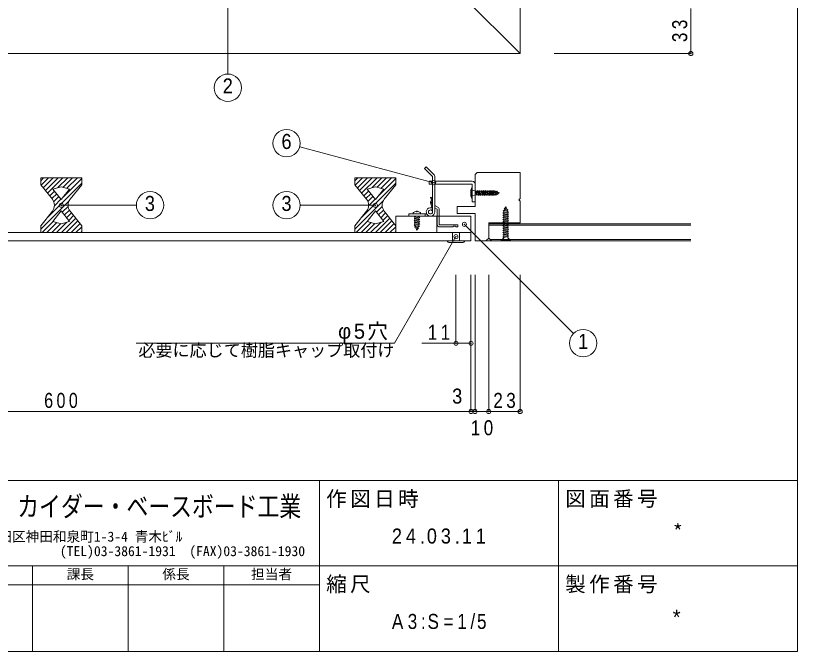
# Model space of a CAD drawing. Units: millimetres at full size, sheet at 1:5. Extents: x -5004 to 1000, y -688 to 1033.
# Drawn here: x 428 to 1000, y -688 to -222 of the extents above; entities that cross this region are included whole.
import ezdxf
from ezdxf.enums import TextEntityAlignment as Align

# ---------------------------------------------------------------- set-up
doc = ezdxf.new("R2010")
doc.units = ezdxf.units.MM
doc.header["$LTSCALE"] = 5
doc.header["$PDMODE"] = 32
doc.header["$PDSIZE"] = 3
doc.linetypes.add('DASHED1', pattern=[1.8, 1.2, -0.6])
for name, color, linetype, lineweight in [('2-0_ＫＢ製品', 2, 'DASHED1', 9), ('2-1_躯体', 3, 'Continuous', 9), ('2-2_ハッチ', 7, 'Continuous', 9), ('2-3_寸法', 4, 'Continuous', 9), ('2-4_引出線字', 4, 'Continuous', 9), ('2-5_文字', 7, 'Continuous', 9), ('2-8_他製品', 7, 'Continuous', 9), ('2-9_他製品', 7, 'Continuous', 9), ('2-A_ベース', 3, 'Continuous', 9), ('2-B_2-Bﾚｲﾔ', 7, 'Continuous', 9), ('F-0_図面枠', 6, 'Continuous', 9), ('F-5_F-5ﾚｲﾔ', 7, 'Continuous', 9)]:
    doc.layers.add(name, color=color, linetype=linetype, lineweight=lineweight)
doc.styles.add('HG創英角ｺﾞｼｯｸUB', font='')
doc.styles.add('HGｺﾞｼｯｸM', font='')
doc.styles.add('ＭＳ ゴシック', font='')
doc.styles.get('HG創英角ｺﾞｼｯｸUB').set_extended_font_data('HG創英角ｺﾞｼｯｸUB')
doc.styles.get('HGｺﾞｼｯｸM').set_extended_font_data('HGｺﾞｼｯｸM')
doc.styles.get('ＭＳ ゴシック').set_extended_font_data('MS Gothic')

# ---------------------------------------------------------------- blocks, each defined once
blk = doc.blocks.new('軽天フレキ3.5×25')
at = {"layer": '2-B_2-Bﾚｲﾔ'}
for p, q in [((-9.782, -1.065), (-10.462, 0.848)), ((-9.7, 1.164), (-9.02, -1.38)), ((-7.227, 1.532), (-8.153, 1.532)), ((-5.637, 1.532), (-6.563, 1.532)), ((-4.047, 1.532), (-4.973, 1.532)), ((-2.457, 1.532), (-3.383, 1.532)), ((-1.793, 1.532), (-0.867, 1.532)), ((-0.203, 1.532), (0.723, 1.532)), ((1.387, 1.532), (2.313, 1.532)), ((2.977, 1.532), (3.903, 1.532)), ((4.567, 1.532), (5.493, 1.532)), ((6.157, 1.532), (7.083, 1.532)), ((7.747, 1.532), (8.673, 1.532)), ((9.337, 1.532), (10.319, 1.532)), ((12.319, 3.532), (10.319, 1.532)), ((12.319, -3.468), (12.319, 3.532)), ((12.319, 3.532), (12.569, 3.532)), ((12.569, -3.468), (12.569, 3.532)), ((-6.432, -1.468), (-7.358, -1.468)), ((-4.842, -1.468), (-5.768, -1.468)), ((-3.252, -1.468), (-4.178, -1.468)), ((-1.662, -1.468), (-2.588, -1.468)), ((-0.998, -1.468), (-0.072, -1.468)), ((0.592, -1.468), (1.518, -1.468)), ((2.182, -1.468), (3.108, -1.468)), ((3.772, -1.468), (4.698, -1.468)), ((5.362, -1.468), (6.288, -1.468)), ((6.952, -1.468), (7.878, -1.468)), ((8.542, -1.468), (9.468, -1.468)), ((10.132, -1.468), (10.319, -1.468)), ((12.319, -3.468), (10.319, -1.468)), ((12.569, -3.468), (12.319, -3.468))]:
    blk.add_line(p, q, dxfattribs=at)
for points in [[(-8.022, -1.468), (-9.02, -1.38), (-9.31, -1.883), (-9.782, -1.065), (-10.747, -0.665), (-11.037, -1.167), (-11.51, -0.349), (-12.431, 0.032), (-10.462, 0.848), (-9.99, 1.666), (-9.7, 1.164), (-8.817, 1.532)], [(-11.51, -0.349), (-11.297, 0.187), (-10.747, -0.665)]]:
    blk.add_lwpolyline(points, dxfattribs=at)
for points in [[(-8.485, 2.107), (-8.817, 1.532), (-8.022, -1.468), (-7.69, -2.043), (-7.358, -1.468), (-8.153, 1.532)], [(-6.895, 2.107), (-7.227, 1.532), (-6.432, -1.468), (-6.1, -2.043), (-5.768, -1.468), (-6.563, 1.532)], [(-5.305, 2.107), (-5.637, 1.532), (-4.842, -1.468), (-4.51, -2.043), (-4.178, -1.468), (-4.973, 1.532)], [(-3.715, 2.107), (-4.047, 1.532), (-3.252, -1.468), (-2.92, -2.043), (-2.588, -1.468), (-3.383, 1.532)], [(-2.125, 2.107), (-2.457, 1.532), (-1.662, -1.468), (-1.33, -2.043), (-0.998, -1.468), (-1.793, 1.532)], [(-0.535, 2.107), (-0.867, 1.532), (-0.072, -1.468), (0.26, -2.043), (0.592, -1.468), (-0.203, 1.532)], [(1.055, 2.107), (0.723, 1.532), (1.518, -1.468), (1.85, -2.043), (2.182, -1.468), (1.387, 1.532)], [(2.645, 2.107), (2.313, 1.532), (3.108, -1.468), (3.44, -2.043), (3.772, -1.468), (2.977, 1.532)], [(4.235, 2.107), (3.903, 1.532), (4.698, -1.468), (5.03, -2.043), (5.362, -1.468), (4.567, 1.532)], [(5.825, 2.107), (5.493, 1.532), (6.288, -1.468), (6.62, -2.043), (6.952, -1.468), (6.157, 1.532)], [(7.415, 2.107), (7.083, 1.532), (7.878, -1.468), (8.21, -2.043), (8.542, -1.468), (7.747, 1.532)], [(9.005, 2.107), (8.673, 1.532), (9.468, -1.468), (9.8, -2.043), (10.132, -1.468), (9.337, 1.532)]]:
    blk.add_lwpolyline(points, close=True, dxfattribs=at)

msp = doc.modelspace()

# ---------------------------------------------------------------- linework, layer by layer
at = {"layer": '2-0_ＫＢ製品', "linetype": 'Continuous'}
for p, q in [((161, -381), (761, -381)), ((761, -387), (761, -381)), ((161, -387), (761, -387))]:
    msp.add_line(p, q, dxfattribs=at)
at = {"layer": '2-0_ＫＢ製品'}
for p, q in [((747.5, -387), (747.5, -381)), ((752.5, -387), (752.5, -381))]:
    msp.add_line(p, q, dxfattribs=at)
at = {"layer": '2-1_躯体'}
for p, q in [((706, -369), (706, -381)), ((761, -369), (706, -369)), ((736, -369), (736, -381)), ((761, -381), (761, -369)), ((774, -385), (774, -374.5)), ((922, -374.5), (774, -374.5)), ((922, -375.5), (774, -375.5)), ((716, -381), (761, -381)), ((774, -385), (776, -387)), ((922, -386), (775, -386)), ((776, -387), (922, -387))]:
    msp.add_line(p, q, dxfattribs=at)
at = {"layer": '2-2_ハッチ'}
for p, q in [((446, -343.059), (448.059, -341)), ((446.264, -346.331), (451.595, -341)), ((447.831, -348.299), (455.13, -341)), ((449.399, -350.267), (458.666, -341)), ((450.967, -352.235), (462.201, -341)), ((458.591, -348.145), (465.737, -341)), ((462.398, -347.875), (469.272, -341)), ((462.806, -354.538), (476, -341.343)), ((465.186, -348.622), (472.808, -341)), ((676, -343.059), (678.059, -341)), ((676.264, -346.331), (681.595, -341)), ((677.831, -348.299), (685.13, -341)), ((679.399, -350.267), (688.666, -341)), ((680.967, -352.235), (692.201, -341)), ((688.591, -348.145), (695.737, -341)), ((692.398, -347.875), (699.272, -341)), ((692.806, -354.538), (706, -341.343)), ((695.186, -348.622), (702.808, -341)), ((450.392, -370.487), (476, -344.879)), ((680.392, -370.487), (706, -344.879)), ((452.534, -354.202), (456.093, -350.644)), ((454.102, -356.17), (457.66, -352.612)), ((455.473, -358.335), (459.228, -354.58)), ((682.534, -354.202), (686.093, -350.644)), ((684.102, -356.17), (687.66, -352.612)), ((685.473, -358.335), (689.228, -354.58)), ((446, -378.415), (466.97, -357.444)), ((455.991, -361.352), (460.796, -356.548)), ((676, -378.415), (696.97, -357.444)), ((685.991, -361.352), (690.796, -356.548)), ((461.778, -366.172), (466.057, -361.893)), ((463.346, -368.14), (466.955, -364.53)), ((691.778, -366.172), (696.057, -361.893)), ((693.346, -368.14), (696.955, -364.53)), ((461.092, -381), (471.607, -370.485)), ((464.913, -370.108), (468.471, -366.55)), ((466.481, -372.076), (470.039, -368.518)), ((691.092, -381), (701.607, -370.485)), ((694.913, -370.108), (698.471, -366.55)), ((696.481, -372.076), (700.039, -368.518)), ((446.95, -381), (455.046, -372.905)), ((450.486, -381), (457.834, -373.652)), ((454.021, -381), (460.622, -374.399)), ((457.557, -381), (465.175, -373.381)), ((464.628, -381), (473.174, -372.453)), ((468.163, -381), (474.742, -374.421)), ((471.699, -381), (476, -376.699)), ((676.95, -381), (685.046, -372.905)), ((680.486, -381), (687.834, -373.652)), ((684.021, -381), (690.622, -374.399)), ((687.557, -381), (695.175, -373.381)), ((694.628, -381), (703.174, -372.453)), ((698.163, -381), (704.742, -374.421)), ((701.699, -381), (706, -376.699)), ((475.234, -381), (476, -380.234)), ((705.234, -381), (706, -380.234))]:
    msp.add_line(p, q, dxfattribs=at)
at = {"layer": '2-3_寸法'}
for p, q in [((922, -217), (922, -250)), ((922, -250), (822, -250)), ((750, -462), (750, -412)), ((761, -462), (761, -412)), ((764, -512), (764, -412)), ((774, -512), (774, -412)), ((797, -412), (797, -512)), ((761, -462), (725, -462)), ((761, -512), (761, -462)), ((161, -512), (761, -512)), ((761, -512), (764, -512)), ((764, -512), (774, -512)), ((774, -512), (797, -512))]:
    msp.add_line(p, q, dxfattribs=at)
for p in [(922, -250), (750, -462), (761, -462), (761, -512), (764, -512), (774, -512), (797, -512)]:
    msp.add_point(p, dxfattribs=at)
at = {"layer": '2-4_引出線字'}
for p, q in [((583, -265), (583, -181.5)), ((733.7, -344.5), (635.659, -318.23)), ((461, -361), (516, -361)), ((691, -361), (636, -361)), ((756.2, -375), (836.129, -454.929)), ((750, -384), (704.967, -462)), ((515.736, -462), (704.967, -462))]:
    msp.add_line(p, q, dxfattribs=at)
for centre in [(583, -275), (626, -315.642), (526, -361), (626, -361), (843.2, -462)]:
    msp.add_circle(centre, 10, dxfattribs=at)
for p in [(733.7, -344.5), (461, -361), (691, -361), (756.2, -375), (750, -384), (797, -512)]:
    msp.add_point(p, dxfattribs=at)
at = {"layer": '2-8_他製品'}
for p, q in [((446, -341), (446, -346)), ((446, -341), (476, -341)), ((476, -346), (476, -341)), ((676, -341), (676, -346)), ((676, -341), (706, -341)), ((706, -346), (706, -341)), ((446, -346), (454.475, -356.638)), ((476, -346), (467.525, -356.638)), ((676, -346), (684.475, -356.638)), ((706, -346), (697.525, -356.638)), ((730.5, -343.5), (730.5, -345.5)), ((732.9, -343.5), (730.5, -343.5)), ((730.5, -345.5), (732.9, -345.5)), ((762, -343.5), (734.5, -343.5)), ((734.5, -345.5), (762, -345.5)), ((762, -358.5), (762, -345.5)), ((764, -345.5), (764, -358.5)), ((762, -358.5), (764, -358.5)), ((446, -376), (454.475, -365.362)), ((476, -376), (467.525, -365.362)), ((676, -376), (684.475, -365.362)), ((706, -376), (697.525, -365.362)), ((446, -376), (446, -381)), ((476, -381), (476, -376)), ((676, -376), (676, -381)), ((706, -381), (706, -376)), ((446, -381), (476, -381)), ((676, -381), (706, -381)), ((743.5, -387), (756.5, -387)), ((754.627, -388.3), (745.373, -388.3)), ((776, -387), (772, -387))]:
    msp.add_line(p, q, dxfattribs=at)
for points in [[(461, -347.5), (454.892, -349.137), (461, -356.804)], [(461, -347.5), (467.108, -349.137), (461, -356.804)], [(691, -347.5), (684.892, -349.137), (691, -356.804)], [(691, -347.5), (697.108, -349.137), (691, -356.804)], [(461, -374.5), (454.892, -372.863), (461, -365.196)], [(461, -374.5), (467.108, -372.863), (461, -365.196)], [(691, -374.5), (684.892, -372.863), (691, -365.196)], [(691, -374.5), (697.108, -372.863), (691, -365.196)]]:
    msp.add_lwpolyline(points, dxfattribs=at)
for centre, radius, start, end in [((762, -345.5), 2, 0, 90), ((449, -361), 7, 321.45744, 38.54256), ((473, -361), 7, 141.45744, 218.54256), ((679, -361), 7, 321.45744, 38.54256), ((703, -361), 7, 141.45744, 218.54256), ((745.373, -386.3), 2, 200.48732, 270), ((754.627, -386.3), 2, 270, 339.51268)]:
    msp.add_arc(centre, radius, start, end, dxfattribs=at)
at = {"layer": '2-9_他製品', "lineweight": 18}
for p, q in [((728.163, -332.9), (727.031, -334.031)), ((732.9, -339.9), (727.031, -334.031)), ((733.621, -338.359), (728.163, -332.9)), ((732.9, -365.9), (732.9, -339.9)), ((734.5, -365.9), (734.5, -340.48)), ((731.433, -359.211), (732.653, -363.064)), ((732.2, -357), (731.457, -355.277)), ((732.2, -357), (731.457, -358.723)), ((732.843, -357.277), (732.1, -359)), ((732.1, -359), (732.9, -361.527)), ((732.9, -363.187), (732.126, -364.587)), ((736.73, -362.371), (734.5, -361.2)), ((736.2, -363.9), (734.5, -363.007)), ((736.2, -374.9), (736.2, -363.9)), ((728.687, -367.4), (715.4, -367.4)), ((715.4, -367.4), (715.4, -369)), ((731.4, -369), (715.4, -369)), ((727.4, -369), (727.4, -367.4)), ((747.9, -376.9), (738.2, -376.9)), ((749.9, -376.4), (747.9, -376.4)), ((747.9, -376.9), (747.9, -376.4)), ((749.9, -376.9), (749.9, -376.4)), ((751.4, -376.9), (749.9, -376.9)), ((751.4, -376.9), (751.4, -375.3))]:
    msp.add_line(p, q, dxfattribs=at)
for points in [[(732.843, -356.723), (732.1, -355), (731.457, -355.277)], [(751.4, -375.3), (737.8, -375.3), (737.8, -364.141)]]:
    msp.add_lwpolyline(points, dxfattribs=at)
msp.add_circle((731.4, -365.9), 1.5, dxfattribs=at)
for centre, radius, start, end in [((731.5, -340.48), 3, 360, 45), ((732.1, -359), 0.7, 156.67699, 197.56773), ((732.2, -357), 0.7, 336.67699, 23.32301), ((731.4, -365.9), 3.1, 61.06146, 360), ((735.8, -364.141), 2, 360, 62.3), ((738.2, -374.9), 2, 180, 270.00001)]:
    msp.add_arc(centre, radius, start, end, dxfattribs=at)
at = {"layer": '2-A_ベース'}
for p, q in [((797, 73.5), (797, -250)), ((797, -250), (751, -204)), ((797, -250), (125, -250)), ((765.5, -337), (764, -338.5)), ((765.5, -337), (797, -337)), ((764, -338.5), (764, -351)), ((765, -352), (764, -351)), ((796, -357), (797, -358)), ((797, -358), (797, -373.8)), ((751, -362), (764, -362)), ((751, -367), (751, -362)), ((751, -367), (764, -367)), ((774, -385), (774, -373.8)), ((797, -373.8), (774, -373.8))]:
    msp.add_line(p, q, dxfattribs=at)
for points in [[(796, -357), (797, -356), (797, -337)], [(765, -352), (764, -353), (764, -362)], [(774, -385), (772, -387), (764, -387), (764, -367)]]:
    msp.add_lwpolyline(points, dxfattribs=at)
at = {"layer": '2-B_2-Bﾚｲﾔ'}
for p, q in [((761.7, -348), (762, -348)), ((761.7, -348), (761.7, -356)), ((762, -348), (762, -356)), ((762, -350), (765, -350.7)), ((765, -353.3), (762, -354)), ((765, -350.7), (765.593, -350.7)), ((765, -350.7), (765, -353.3)), ((765, -353.3), (766.293, -353.3)), ((766.199, -350.7), (766.993, -350.7)), ((766.899, -353.3), (767.693, -353.3)), ((767.599, -350.7), (768.393, -350.7)), ((768.299, -353.3), (769.093, -353.3)), ((768.999, -350.7), (769.793, -350.7)), ((769.699, -353.3), (770.493, -353.3)), ((770.399, -350.7), (771.193, -350.7)), ((771.099, -353.3), (771.893, -353.3)), ((771.799, -350.7), (772.593, -350.7)), ((772.499, -353.3), (773.293, -353.3)), ((773.199, -350.7), (773.993, -350.7)), ((773.899, -353.3), (774.693, -353.3)), ((774.599, -350.7), (775.393, -350.7)), ((775.299, -353.3), (776.093, -353.3)), ((775.999, -350.7), (776.793, -350.7)), ((776.699, -353.3), (777.493, -353.3)), ((777.399, -350.7), (778.193, -350.7)), ((778.099, -353.3), (778.893, -353.3)), ((778.799, -350.7), (779.711, -351.052)), ((779.61, -352.99), (780.211, -352.741)), ((761.7, -356), (762, -356)), ((721.069, -365.524), (721.084, -365.898)), ((718.685, -366.997), (718.65, -367.4)), ((718.65, -367.4), (724.15, -367.4)), ((719.487, -369), (719.325, -369.094)), ((719.325, -369.094), (719.9, -369.426)), ((719.9, -370.352), (719.325, -370.684)), ((719.325, -370.684), (719.9, -371.016)), ((719.9, -371.942), (719.325, -372.274)), ((719.9, -369.426), (721.507, -369)), ((719.9, -369.426), (719.9, -370.352)), ((719.9, -371.016), (719.9, -371.942)), ((722.9, -369), (722.9, -369.557)), ((722.9, -370.221), (722.9, -371.147)), ((722.9, -371.811), (722.9, -372.737)), ((724.115, -366.997), (724.15, -367.4)), ((719.325, -372.274), (719.9, -372.606)), ((719.9, -373.532), (719.325, -373.864)), ((719.325, -373.864), (719.9, -374.196)), ((719.9, -375.122), (719.325, -375.454)), ((719.325, -375.454), (719.9, -375.786)), ((719.9, -372.606), (719.9, -373.532)), ((719.9, -374.196), (719.9, -375.122)), ((720.269, -376.669), (722.813, -375.989)), ((722.497, -376.752), (720.585, -377.431)), ((722.9, -373.401), (722.9, -374.327))]:
    msp.add_line(p, q, dxfattribs=at)
for points in [[(766.293, -353.3), (765.593, -350.7), (765.896, -350.175), (766.199, -350.7), (766.899, -353.3), (766.596, -353.825)], [(767.693, -353.3), (766.993, -350.7), (767.296, -350.175), (767.599, -350.7), (768.299, -353.3), (767.996, -353.825)], [(769.093, -353.3), (768.393, -350.7), (768.696, -350.175), (768.999, -350.7), (769.699, -353.3), (769.396, -353.825)], [(770.493, -353.3), (769.793, -350.7), (770.096, -350.175), (770.399, -350.7), (771.099, -353.3), (770.796, -353.825)], [(771.893, -353.3), (771.193, -350.7), (771.496, -350.175), (771.799, -350.7), (772.499, -353.3), (772.196, -353.825)], [(773.293, -353.3), (772.593, -350.7), (772.896, -350.175), (773.199, -350.7), (773.899, -353.3), (773.596, -353.825)], [(774.693, -353.3), (773.993, -350.7), (774.296, -350.175), (774.599, -350.7), (775.299, -353.3), (774.996, -353.825)], [(776.093, -353.3), (775.393, -350.7), (775.696, -350.175), (775.999, -350.7), (776.699, -353.3), (776.396, -353.825)], [(777.493, -353.3), (776.793, -350.7), (777.096, -350.175), (777.399, -350.7), (778.099, -353.3), (777.796, -353.825)], [(778.799, -350.7), (779.61, -352.99), (779.179, -353.737), (778.893, -353.3), (778.193, -350.7), (778.496, -350.175)], [(779.976, -350.593), (780.407, -351.34), (780.907, -352.453), (780.476, -353.2), (780.211, -352.741), (779.711, -351.052)]]:
    msp.add_lwpolyline(points, close=True, dxfattribs=at)
for points in [[(780.407, -351.34), (782, -352), (780.907, -352.453)], [(721.731, -365.524), (721.716, -365.898), (721.084, -365.898)], [(719.9, -371.016), (722.9, -370.221), (723.475, -369.889), (722.9, -369.557), (719.9, -370.352)], [(719.9, -372.606), (722.9, -371.811), (723.475, -371.479), (722.9, -371.147), (719.9, -371.942)], [(722.9, -374.991), (722.813, -375.989), (723.315, -376.279), (722.497, -376.752), (722.097, -377.716), (722.6, -378.006), (721.782, -378.479), (721.4, -379.4), (720.585, -377.431), (719.767, -376.959)], [(719.767, -376.959), (720.269, -376.669), (719.9, -375.786)], [(719.9, -374.196), (722.9, -373.401), (723.475, -373.069), (722.9, -372.737), (719.9, -373.532)], [(719.9, -375.786), (722.9, -374.991), (723.475, -374.659), (722.9, -374.327), (719.9, -375.122)], [(721.782, -378.479), (721.246, -378.266), (722.097, -377.716)]]:
    msp.add_lwpolyline(points, dxfattribs=at)
for centre, radius, start, end in [((770.139, -352), 9.339, 154.63876, 205.36124), ((721.4, -368.9), 3.5, 98.53957, 133.42672), ((720.866, -365.722), 0.284, 44.18718, 87.06173), ((721.934, -365.722), 0.284, 92.93827, 135.81282), ((721.4, -368.9), 3.5, 46.57328, 81.46043), ((719.681, -367.084), 1, 133.42672, 175), ((723.119, -367.084), 1, 5, 46.57328)]:
    msp.add_arc(centre, radius, start, end, dxfattribs=at)
at = {"layer": 'F-0_図面枠'}
for p, q in [((1000, -687.5), (1000, 687.5)), ((1000, -562.5), (-1000, -562.5)), ((650, -562.5), (650, -687.5)), ((825, -562.5), (825, -687.5)), ((1000, -625), (300, -625)), ((440, -625), (440, -687.5)), ((510, -625), (510, -687.5)), ((580, -625), (580, -687.5)), ((300, -638.75), (650, -638.75)), ((1000, -687.5), (-1000, -687.5))]:
    msp.add_line(p, q, dxfattribs=at)

# ---------------------------------------------------------------- block references
at = {"layer": '2-B_2-Bﾚｲﾔ', "rotation": 270}
msp.add_blockref('軽天フレキ3.5×25', (786.468, -374.431), dxfattribs=at)

# ---------------------------------------------------------------- texts
at = {"layer": '2-3_寸法', "color": 7, "style": 'HGｺﾞｼｯｸM', "width": 0.9}
msp.add_text('3', height=11, dxfattribs=at).set_placement((747.25, -509.5), align=Align.BOTTOM_LEFT)
at = {"layer": '2-3_寸法', "color": 7, "insert": (919.5, -241.625), "char_height": 11, "attachment_point": 7, "rotation": 90, "style": 'HGｺﾞｼｯｸM'}
msp.add_mtext('\\T1.36;\\W0.85;33', dxfattribs=at)
at = {"layer": '2-3_寸法', "color": 7, "char_height": 11, "attachment_point": 7, "style": 'HGｺﾞｼｯｸM'}
for s, insert in [('\\T1.36;\\W0.85;11', (729.375, -459.5)), ('\\T1.38;\\W0.8;600', (448.5, -509.5)), ('\\T1.36;\\W0.85;23', (777.375, -509.5)), ('\\T1.36;\\W0.85;10', (760.875, -529.5))]:
    msp.add_mtext(s, dxfattribs=dict(at, insert=insert))
at = {"layer": '2-5_文字', "style": 'HGｺﾞｼｯｸM', "width": 0.9}
for s, p in [('2', (579.25, -282.5)), ('6', (622.25, -323.142)), ('3', (522.25, -368.5)), ('3', (622.25, -368.5)), ('1', (839.45, -469.5))]:
    msp.add_text(s, height=11, dxfattribs=at).set_placement(p, align=Align.BOTTOM_LEFT)
at = {"layer": '2-5_文字', "style": 'HGｺﾞｼｯｸM'}
msp.add_text('必要に応じて樹脂キャップ取付け', height=9.164, dxfattribs=at).set_placement((517.467, -474.5), align=Align.BOTTOM_LEFT)
at = {"layer": '2-5_文字', "insert": (663.717, -462), "char_height": 11, "attachment_point": 7, "style": 'HGｺﾞｼｯｸM'}
msp.add_mtext('\\T1.21;φ5穴', dxfattribs=at)
at = {"layer": 'F-5_F-5ﾚｲﾔ', "style": 'HG創英角ｺﾞｼｯｸUB', "width": 0.8}
msp.add_text('カイダー・ベースボード工業', height=14.66, dxfattribs=at).set_placement((428.75, -593.125), align=Align.BOTTOM_LEFT)
at = {"layer": 'F-5_F-5ﾚｲﾔ'}
for s, height, style, p in [('*', 11, 'ＭＳ ゴシック', (908.75, -608.75)), ('〒101-0024 東京都千代田区神田和泉町1-3-4 青木ﾋﾞﾙ', 7.331, 'ＭＳ ゴシック', (310, -609.375)), ('(TEL)03-3861-1931  (FAX)03-3861-1930', 7.331, 'ＭＳ ゴシック', (460, -620)), ('課長', 7.331, 'ＭＳ ゴシック', (465, -636.875)), ('係長', 7.331, 'ＭＳ ゴシック', (535, -636.875)), ('担当者', 7.331, 'ＭＳ ゴシック', (600, -636.875)), ('*', 11, 'HGｺﾞｼｯｸM', (908.75, -671.25))]:
    msp.add_text(s, height=height, dxfattribs=dict(at, style=style)).set_placement(p, align=Align.BOTTOM_LEFT)
at = {"layer": 'F-5_F-5ﾚｲﾔ', "char_height": 11, "attachment_point": 7}
for s, insert, style in [('\\T1.17;作図日時', (655, -582.5), 'ＭＳ ゴシック'), ('\\T1.17;図面番号', (830, -582.5), 'ＭＳ ゴシック'), ('\\T1.39;\\W0.9;24.03.11', (703.125, -608.75), 'HGｺﾞｼｯｸM'), ('\\T1.17;縮尺', (655, -645), 'ＭＳ ゴシック'), ('\\T1.17;製作番号', (830, -645), 'ＭＳ ゴシック'), ('\\T1.39;\\W0.85;A3:S=1/5', (703.125, -671.25), 'HGｺﾞｼｯｸM')]:
    msp.add_mtext(s, dxfattribs=dict(at, insert=insert, style=style))

doc.saveas('drawing.dxf')
